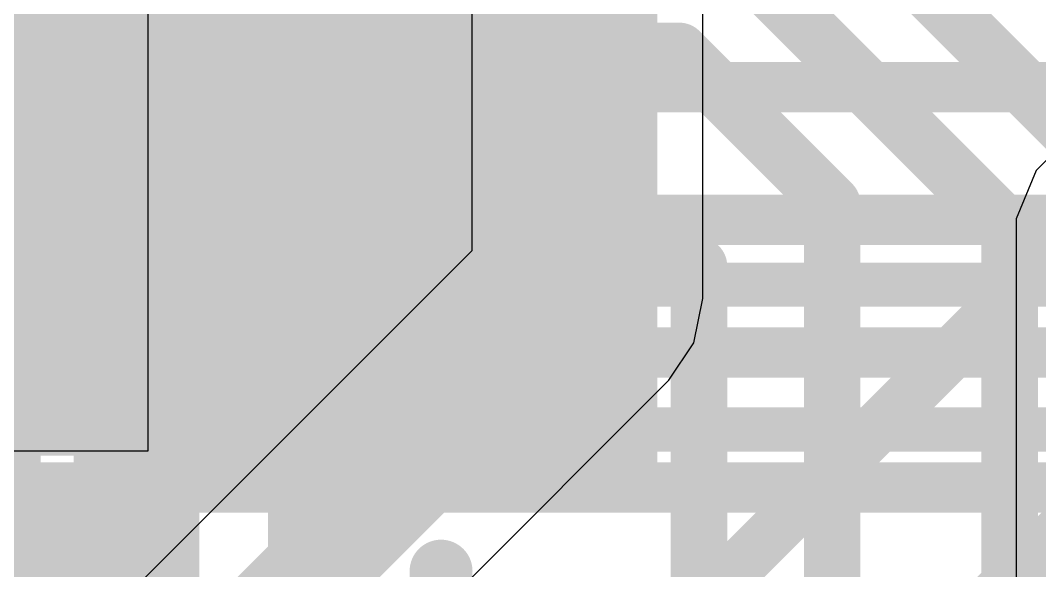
# Model space of a CAD drawing. Header units: inches. Extents: x -6 to 284, y -12 to 154.
# Drawn here: x 42.053 to 44.111, y -3.402 to -2.291 of the extents above; entities that cross this region are included whole.
import ezdxf

# ---------------------------------------------------------------- set-up
doc = ezdxf.new("R2010")
doc.units = ezdxf.units.IN
for name, color, linetype in [('Bottom Layer', 5, 'Continuous'), ('Bottom Overlay', 54, 'Continuous'), ('Bottom Paste', 16, 'Continuous'), ('Bottom Solder', 6, 'Continuous'), ('PWR-2', 130, 'Continuous'), ('Signal L1', 76, 'Continuous'), ('Signal L2', 6, 'Continuous'), ('Top Layer', 1, 'Continuous')]:
    doc.layers.add(name, color=color, linetype=linetype)

# ---------------------------------------------------------------- blocks, each defined once
blk = doc.blocks.new('68_QFN__7_7__B_120')
at = {"layer": 'Bottom Layer'}
for points in [[(-2.69, 3.835), (-2.69, 3.035), (-2.91, 3.035), (-2.91, 3.835)], [(-3.835, 2.91), (-3.035, 2.91), (-3.035, 2.69), (-3.835, 2.69)], [(-2.815, 2.815), (2.815, 2.815), (2.815, -2.815), (-2.815, -2.815)], [(-3.835, 2.56), (-3.035, 2.56), (-3.035, 2.34), (-3.835, 2.34)], [(-3.835, 2.21), (-3.035, 2.21), (-3.035, 1.99), (-3.835, 1.99)]]:
    blk.add_hatch(color=5, dxfattribs=at).paths.add_polyline_path(points)
at = {"layer": 'Bottom Paste'}
for points in [[(-2.69, 3.835), (-2.69, 3.035), (-2.91, 3.035), (-2.91, 3.835)], [(-3.835, 2.91), (-3.035, 2.91), (-3.035, 2.69), (-3.835, 2.69)], [(-3.835, 2.56), (-3.035, 2.56), (-3.035, 2.34), (-3.835, 2.34)], [(-3.835, 2.21), (-3.035, 2.21), (-3.035, 1.99), (-3.835, 1.99)]]:
    blk.add_hatch(color=16, dxfattribs=at).paths.add_polyline_path(points)
at = {"layer": 'Bottom Solder'}
for points in [[(-2.5884, 3.9366), (-2.5884, 2.9334), (-3.0116, 2.9334), (-3.0116, 3.9366)], [(-2.2384, 3.9366), (-2.2384, 2.9334), (-2.6616, 2.9334), (-2.6616, 3.9366)], [(-3.9366, 3.0116), (-2.9334, 3.0116), (-2.9334, 2.5884), (-3.9366, 2.5884)], [(-2.9166, 2.9166), (2.9166, 2.9166), (2.9166, -2.9166), (-2.9166, -2.9166)], [(-3.9366, 2.6616), (-2.9334, 2.6616), (-2.9334, 2.2384), (-3.9366, 2.2384)], [(-3.9366, 2.3116), (-2.9334, 2.3116), (-2.9334, 1.8884), (-3.9366, 1.8884)]]:
    blk.add_hatch(color=6, dxfattribs=at).paths.add_polyline_path(points)
at = {"layer": 'Bottom Overlay'}
blk.add_lwpolyline([(-3.5, 3.5, 0.127, 0.127, 0), (-3.5, 3.15, 0.127, 0.127, 0)], format="xyseb", dxfattribs=at)
blk.add_lwpolyline([(-3.5318, 3.15, 0.0635, 0.0635, 1), (-3.4683, 3.15, 0.0635, 0.0635, 1)], format="xyseb", close=True, dxfattribs=at)

msp = doc.modelspace()

# ---------------------------------------------------------------- linework, layer by layer
at = {"layer": 'Bottom Layer'}
for p, q in [((42.3102, -1.8902), (42.3102, -3.1612)), ((42.3102, -3.1612), (39.8905, -3.1612))]:
    msp.add_line(p, q, dxfattribs=at)
for points in [[(43.3069, -1.6532, 0.1143, 0.1143, 0), (44.3212, -2.6675, 0.1143, 0.1143, 0)], [(43.3417, -2.0062, 0.1143, 0.1143, 0), (44.0503, -2.7147, 0.1143, 0.1143, 0)], [(42.8372, -2.3532, 0.1143, 0.1143, 0), (43.3834, -2.3532, 0.1143, 0.1143, 0)], [(43.3834, -2.3532, 0.1143, 0.1143, 0), (43.6918, -2.6616, 0.1143, 0.1143, 0)], [(43.6918, -3.7814, 0.1143, 0.1143, 0), (43.6918, -2.6616, 0.1143, 0.1143, 0)], [(42.8414, -2.7074, 0.1143, 0.1143, 0), (43.3428, -2.7074, 0.1143, 0.1143, 0)], [(43.3428, -2.7074, 0.1143, 0.1143, 0), (43.4228, -2.7874, 0.1143, 0.1143, 0)], [(44.0503, -4.4988, 0.1143, 0.1143, 0), (44.0503, -2.7147, 0.1143, 0.1143, 0)], [(43.4228, -3.474, 0.1143, 0.1143, 0), (43.4228, -2.7874, 0.1143, 0.1143, 0)], [(42.6162, -3.0743, 0.127, 0.127, 0), (42.6373, -3.0532, 0.127, 0.127, 0)], [(42.6373, -3.0532, 0.127, 0.127, 0), (42.8372, -3.0532, 0.127, 0.127, 0)], [(42.6162, -3.7908, 0.127, 0.127, 0), (42.6162, -3.0743, 0.127, 0.127, 0)]]:
    msp.add_lwpolyline(points, format="xyseb", dxfattribs=at)
for points in [[(42.8087, -2.3532, 0.0571, 0.0571, 1), (42.8658, -2.3532, 0.0571, 0.0571, 1)], [(43.3548, -2.3532, 0.0571, 0.0571, 1), (43.412, -2.3532, 0.0571, 0.0571, 1)], [(43.3548, -2.3532, 0.0571, 0.0571, 1), (43.412, -2.3532, 0.0571, 0.0571, 1)], [(43.6632, -2.6616, 0.0571, 0.0571, 1), (43.7204, -2.6616, 0.0571, 0.0571, 1)], [(43.6632, -2.6616, 0.0571, 0.0571, 1), (43.7204, -2.6616, 0.0571, 0.0571, 1)], [(42.8129, -2.7074, 0.0571, 0.0571, 1), (42.87, -2.7074, 0.0571, 0.0571, 1)], [(43.3142, -2.7074, 0.0571, 0.0571, 1), (43.3714, -2.7074, 0.0571, 0.0571, 1)], [(43.3142, -2.7074, 0.0571, 0.0571, 1), (43.3714, -2.7074, 0.0571, 0.0571, 1)], [(44.0217, -2.7147, 0.0571, 0.0571, 1), (44.0788, -2.7147, 0.0571, 0.0571, 1)], [(44.0217, -2.7147, 0.0571, 0.0571, 1), (44.0788, -2.7147, 0.0571, 0.0571, 1)], [(43.3942, -2.7874, 0.0571, 0.0571, 1), (43.4514, -2.7874, 0.0571, 0.0571, 1)], [(43.3942, -2.7874, 0.0571, 0.0571, 1), (43.4514, -2.7874, 0.0571, 0.0571, 1)], [(42.6055, -3.0532, 0.0635, 0.0635, 1), (42.669, -3.0532, 0.0635, 0.0635, 1)], [(42.6055, -3.0532, 0.0635, 0.0635, 1), (42.669, -3.0532, 0.0635, 0.0635, 1)], [(42.8055, -3.0532, 0.0635, 0.0635, 1), (42.869, -3.0532, 0.0635, 0.0635, 1)], [(42.5844, -3.0743, 0.0635, 0.0635, 1), (42.6479, -3.0743, 0.0635, 0.0635, 1)], [(42.5844, -3.0743, 0.0635, 0.0635, 1), (42.6479, -3.0743, 0.0635, 0.0635, 1)]]:
    msp.add_lwpolyline(points, format="xyseb", close=True, dxfattribs=at)
at = {"layer": 'PWR-2'}
for points in [[(42.2874, -3.8414, 0.254, 0.254, 0), (42.2874, 4.2225, 0.254, 0.254, 0)], [(43.1128, -3.7839, 0.1041, 0.1041, 0), (44.7349, -2.1618, 0.1041, 0.1041, 0)], [(43.6918, -3.7814, 0.1041, 0.1041, 0), (45.094, -2.3791, 0.1041, 0.1041, 0)]]:
    msp.add_lwpolyline(points, format="xyseb", dxfattribs=at)
at = {"layer": 'Signal L1'}
for points in [[(32.6329, -2.4264, 0.1016, 0.1016, 0), (50.1862, -2.4264, 0.1016, 0.1016, 0)], [(32.4597, -2.6942, 0.1016, 0.1016, 0), (50.2743, -2.6942, 0.1016, 0.1016, 0)], [(32.2998, -2.962, 0.1016, 0.1016, 0), (50.3467, -2.962, 0.1016, 0.1016, 0)], [(32.1443, -3.2341, 0.1016, 0.1016, 0), (50.5798, -3.2341, 0.1016, 0.1016, 0)]]:
    msp.add_lwpolyline(points, format="xyseb", dxfattribs=at)
at = {"layer": 'Signal L2'}
for points in [[(41.1731, -3.0377, 0.0889, 0.0889, -1), (42.0494, -3.0377, 0.0889, 0.0889, 0)], [(42.3415, -3.2634, 0.0889, 0.0889, -0.414214), (42.7796, -2.8252, 0.0889, 0.0889, 0)], [(42.7796, -2.8252, 0.0889, 0.0889, 0), (44.4878, -2.8252, 0.0889, 0.0889, 0)], [(42.0494, -3.2634, 0.0889, 0.0889, 0), (42.0494, -3.0377, 0.0889, 0.0889, 0)], [(42.6336, -3.2634, 0.0889, 0.0889, -0.414214), (42.7796, -3.1173, 0.0889, 0.0889, 0)], [(42.7796, -3.1173, 0.0889, 0.0889, 0), (44.4878, -3.1173, 0.0889, 0.0889, 0)], [(42.6336, -3.2634, 0.0889, 0.0889, -1), (41.7573, -3.2634, 0.0889, 0.0889, 0)], [(42.3415, -3.2634, 0.0889, 0.0889, -1), (42.0494, -3.2634, 0.0889, 0.0889, 0)], [(42.3415, -3.2634, 0.0889, 0.0889, 0), (42.3415, -3.2634, 0.0889, 0.0889, 0)], [(42.6336, -3.2634, 0.0889, 0.0889, 0), (42.6336, -3.2634, 0.0889, 0.0889, 0)]]:
    msp.add_lwpolyline(points, format="xyseb", dxfattribs=at)
for points in [[(42.7574, -2.8252, 0.0445, 0.0445, 1), (42.8019, -2.8252, 0.0445, 0.0445, 1)], [(42.7574, -2.8252, 0.0445, 0.0445, 1), (42.8019, -2.8252, 0.0445, 0.0445, 1)], [(42.0272, -3.0377, 0.0445, 0.0445, 1), (42.0716, -3.0377, 0.0445, 0.0445, 1)], [(42.0272, -3.0377, 0.0445, 0.0445, 1), (42.0716, -3.0377, 0.0445, 0.0445, 1)], [(42.7574, -3.1173, 0.0445, 0.0445, 1), (42.8019, -3.1173, 0.0445, 0.0445, 1)], [(42.7574, -3.1173, 0.0445, 0.0445, 1), (42.8019, -3.1173, 0.0445, 0.0445, 1)], [(42.0272, -3.2634, 0.0445, 0.0445, 1), (42.0716, -3.2634, 0.0445, 0.0445, 1)], [(42.0272, -3.2634, 0.0445, 0.0445, 1), (42.0716, -3.2634, 0.0445, 0.0445, 1)], [(42.3193, -3.2634, 0.0445, 0.0445, 1), (42.3637, -3.2634, 0.0445, 0.0445, 1)], [(42.3193, -3.2634, 0.0445, 0.0445, 1), (42.3637, -3.2634, 0.0445, 0.0445, 1)], [(42.3193, -3.2634, 0.0445, 0.0445, 1), (42.3637, -3.2634, 0.0445, 0.0445, 1)], [(42.3193, -3.2634, 0.0445, 0.0445, 1), (42.3637, -3.2634, 0.0445, 0.0445, 1)], [(42.6114, -3.2634, 0.0445, 0.0445, 1), (42.6558, -3.2634, 0.0445, 0.0445, 1)], [(42.6114, -3.2634, 0.0445, 0.0445, 1), (42.6558, -3.2634, 0.0445, 0.0445, 1)], [(42.6114, -3.2634, 0.0445, 0.0445, 1), (42.6558, -3.2634, 0.0445, 0.0445, 1)], [(42.6114, -3.2634, 0.0445, 0.0445, 1), (42.6558, -3.2634, 0.0445, 0.0445, 1)]]:
    msp.add_lwpolyline(points, format="xyseb", close=True, dxfattribs=at)
at = {"layer": 'Top Layer'}
for p, q in [((43.4304, -2.8528), (43.4304, -1.0438)), ((42.9643, -2.0082), (42.9643, -2.7563)), ((44.2373, -2.4606), (44.1035, -2.5945)), ((44.1035, -2.5945), (44.0632, -2.6917)), ((44.0632, -2.6917), (44.0632, -2.6917)), ((44.0632, -2.6917), (44.0632, -4.1032)), ((42.9643, -2.7563), (41.7824, -3.9381)), ((43.4127, -2.942), (43.4304, -2.8528)), ((43.3622, -3.0177), (43.4127, -2.942)), ((42.4538, -3.926), (43.3622, -3.0177))]:
    msp.add_line(p, q, dxfattribs=at)
for points in [[(43.1973, -2.8528, 0.2032, 0.2032, 0), (43.1973, -0.8852, 0.2032, 0.2032, 0)], [(41.9473, -4.1029, 0.2032, 0.2032, 0), (43.1973, -2.8528, 0.2032, 0.2032, 0)]]:
    msp.add_lwpolyline(points, format="xyseb", dxfattribs=at)
msp.add_lwpolyline([(43.1465, -2.8528, 0.1016, 0.1016, 1), (43.2481, -2.8528, 0.1016, 0.1016, 1)], format="xyseb", close=True, dxfattribs=at)
msp.add_lwpolyline([(43.1465, -2.8528, 0.1016, 0.1016, 1), (43.2481, -2.8528, 0.1016, 0.1016, 1)], format="xyseb", close=True, dxfattribs=at)

# ---------------------------------------------------------------- block references
at = {"rotation": 180}
msp.add_blockref('68_QFN__7_7__B_120', (39.4022, -0.2532), dxfattribs=at)

doc.saveas('drawing.dxf')
